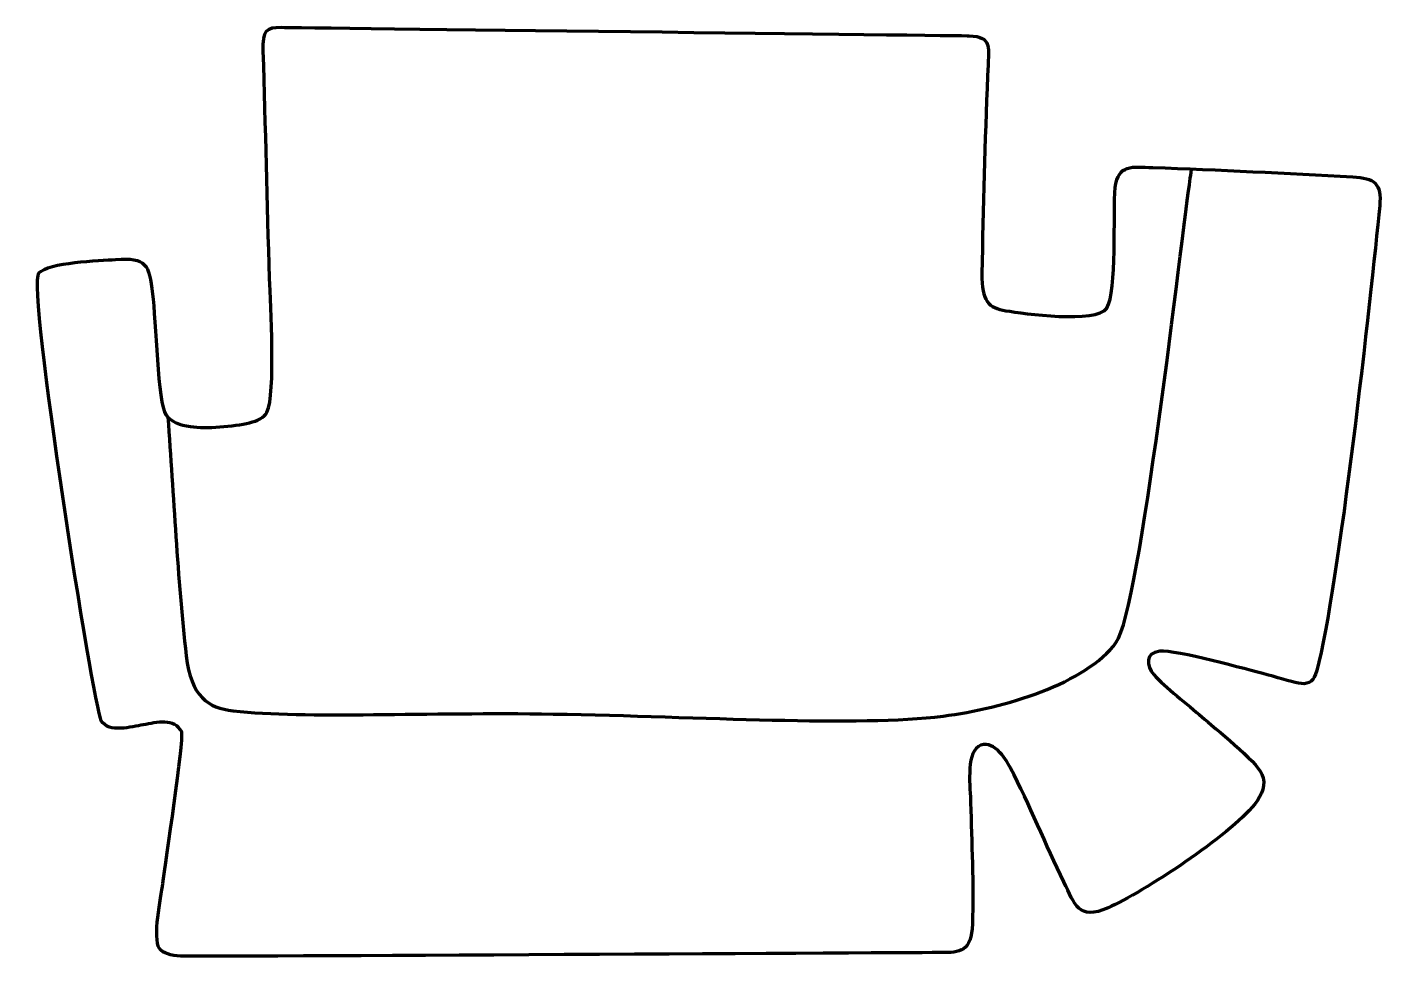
# Model space of a CAD drawing. Header units: millimetres. Extents: x 976 to 1635, y 60 to 512.
import ezdxf

# ---------------------------------------------------------------- set-up
doc = ezdxf.new("R2010")
doc.units = ezdxf.units.MM
doc.header["$MEASUREMENT"] = 0
doc.layers.add('layer 2', color=7, linetype='Continuous')
doc.layers.add('layer 3', color=7, linetype='Continuous')

msp = doc.modelspace()

# ---------------------------------------------------------------- linework, layer by layer
at = {"layer": 'layer 2', "color": 142, "lineweight": 158}
msp.add_open_spline([(1044.6428, 322.4073), (1047.5805, 284.3192), (1049.1663, 243.9881), (1053.6109, 206.3417), (1053.6109, 206.3417), (1055.9642, 186.4088), (1064.0919, 180.9528), (1076.3976, 179.5743), (1076.3976, 179.5743), (1111.7701, 175.6118), (1170.8899, 179.0767), (1231.9559, 178.0302), (1231.9559, 178.0302), (1304.622, 176.7849), (1380.0448, 171.7925), (1421.4907, 177.0357), (1421.4907, 177.0357), (1451.0086, 180.77), (1491.1586, 192.7924), (1505.7072, 212.9532), (1505.7072, 212.9532), (1517.1264, 228.7774), (1537.3907, 408.4102), (1541.637, 438.6068), (1541.637, 438.6068), (1541.637, 438.6068), (1541.8453, 440.088), (1541.8453, 440.088), (1541.8453, 440.088), (1541.8453, 440.088), (1542.2616, 443.0498), (1542.2616, 443.0498)], degree=3, knots=[0, 0, 0, 0, 0.11111111, 0.11111111, 0.11111111, 0.11111111, 0.22222222, 0.22222222, 0.22222222, 0.22222222, 0.33333333, 0.33333333, 0.33333333, 0.33333333, 0.44444444, 0.44444444, 0.44444444, 0.44444444, 0.55555556, 0.55555556, 0.55555556, 0.55555556, 0.66666667, 0.66666667, 0.66666667, 0.66666667, 0.77777778, 0.77777778, 0.77777778, 0.77777778, 1, 1, 1, 1], dxfattribs=at)
at = {"layer": 'layer 3', "color": 242, "lineweight": 158}
msp.add_open_spline([(1420.263, 62.0199), (1429.8408, 61.8462), (1435.2694, 62.5899), (1435.7382, 75.9793), (1435.7382, 75.9793), (1436.4002, 94.8863), (1435.3253, 115.7813), (1434.8904, 134.8472), (1434.8904, 134.8472), (1434.7418, 141.5816), (1432.5393, 158.4191), (1438.6279, 162.176), (1438.6279, 162.176), (1445.386, 166.346), (1451.7642, 156.6651), (1454.3071, 151.7375), (1454.3071, 151.7375), (1463.4857, 133.9523), (1471.4152, 114.5385), (1480.1967, 96.3655), (1480.1967, 96.3655), (1485.5615, 85.3967), (1487.274, 77.4433), (1501.6608, 83.807), (1501.6608, 83.807), (1518.9002, 91.4324), (1560.6652, 118.7928), (1572.9546, 134.1986), (1572.9546, 134.1986), (1576.6619, 138.8462), (1578.6583, 143.85), (1576.5007, 148.8302), (1576.5007, 148.8302), (1573.7942, 155.0775), (1553.5206, 171.136), (1547.244, 176.6848), (1547.244, 176.6848), (1540.7381, 182.4364), (1529.2604, 191.1282), (1523.8783, 197.2271), (1523.8783, 197.2271), (1520.2813, 201.303), (1519.5279, 207.8459), (1526.798, 208.532), (1526.798, 208.532), (1534.7726, 209.2845), (1569.2023, 199.6429), (1578.9715, 197.1496), (1578.9715, 197.1496), (1594.27, 193.245), (1600.3354, 188.763), (1603.1509, 199.2639), (1603.1509, 199.2639), (1613.7948, 238.9614), (1629.4586, 381.4974), (1633.7285, 425.1554), (1633.7285, 425.1554), (1634.7996, 436.1067), (1631.1358, 438.6609), (1620.6067, 439.248), (1620.6067, 439.248), (1588.4454, 441.0414), (1555.6004, 442.6301), (1523.3864, 443.76), (1523.3864, 443.76), (1513.3965, 444.1104), (1506.5276, 445.5595), (1505.2192, 434.0109), (1505.2192, 434.0109), (1503.9792, 421.7369), (1506.186, 383.3917), (1501.0373, 375.4367), (1501.0373, 375.4367), (1496.0303, 367.7005), (1460.391, 372.8208), (1451.9939, 374.1555), (1451.9939, 374.1555), (1443.6974, 375.5177), (1440.1512, 378.7052), (1440.3717, 392.2082), (1440.3717, 392.2082), (1440.8956, 424.2922), (1441.8048, 456.3694), (1443.0779, 488.4322), (1443.0779, 488.4322), (1443.6684, 503.304), (1445.6011, 507.082), (1434.1805, 507.8587), (1434.1805, 507.8587), (1434.1805, 507.8587), (1106.6027, 511.8458), (1099.7233, 511.9547), (1099.7233, 511.9547), (1092.8439, 512.0636), (1090.6903, 510.7351), (1091.0288, 500.2969), (1091.0288, 500.2969), (1092.2231, 463.4632), (1092.9395, 426.645), (1094.0768, 389.8139), (1094.0768, 389.8139), (1094.4708, 377.1611), (1097.18, 333.9941), (1092.8516, 324.8048), (1092.8516, 324.8048), (1091.5541, 322.0499), (1087.9906, 320.5474), (1084.4187, 319.6701), (1084.4187, 319.6701), (1076.538, 317.7346), (1063.2763, 316.757), (1055.6552, 317.8219), (1055.6552, 317.8219), (1050.6075, 318.5273), (1046.1709, 320.1746), (1043.7153, 323.4899), (1043.7153, 323.4899), (1039.7721, 328.8133), (1038.7385, 369.8981), (1037.2248, 382.3611), (1037.2248, 382.3611), (1035.3796, 396.7912), (1034.3931, 400.118), (1019.208, 399.047), (1019.208, 399.047), (1011.9717, 398.5664), (986.1549, 397.6699), (982.008, 392.4991), (982.008, 392.4991), (976.236, 385.3019), (1008.4823, 182.5488), (1012.3139, 174.7186), (1012.3139, 174.7186), (1015.9168, 168.6318), (1027.0441, 171.8035), (1032.7064, 172.7807), (1032.7064, 172.7807), (1039.0815, 173.8811), (1047.9569, 176.2778), (1051.4289, 169.3174), (1051.4289, 169.3174), (1052.4521, 165.0685), (1043.5931, 105.5837), (1042.2538, 95.648), (1042.2538, 95.648), (1041.3098, 88.5462), (1037.1804, 69.2806), (1040.5642, 64.0169), (1040.5642, 64.0169), (1042.1342, 61.5746), (1046.2328, 60.5823), (1050.9027, 60.2458), (1050.9027, 60.2458), (1055.5726, 59.9093), (1420.263, 62.0199), (1420.263, 62.0199)], degree=3, knots=[0, 0, 0, 0, 0.025, 0.025, 0.025, 0.025, 0.05, 0.05, 0.05, 0.05, 0.075, 0.075, 0.075, 0.075, 0.1, 0.1, 0.1, 0.1, 0.125, 0.125, 0.125, 0.125, 0.15, 0.15, 0.15, 0.15, 0.175, 0.175, 0.175, 0.175, 0.2, 0.2, 0.2, 0.2, 0.225, 0.225, 0.225, 0.225, 0.25, 0.25, 0.25, 0.25, 0.275, 0.275, 0.275, 0.275, 0.3, 0.3, 0.3, 0.3, 0.325, 0.325, 0.325, 0.325, 0.35, 0.35, 0.35, 0.35, 0.375, 0.375, 0.375, 0.375, 0.4, 0.4, 0.4, 0.4, 0.425, 0.425, 0.425, 0.425, 0.45, 0.45, 0.45, 0.45, 0.475, 0.475, 0.475, 0.475, 0.5, 0.5, 0.5, 0.5, 0.525, 0.525, 0.525, 0.525, 0.55, 0.55, 0.55, 0.55, 0.575, 0.575, 0.575, 0.575, 0.6, 0.6, 0.6, 0.6, 0.625, 0.625, 0.625, 0.625, 0.65, 0.65, 0.65, 0.65, 0.675, 0.675, 0.675, 0.675, 0.7, 0.7, 0.7, 0.7, 0.725, 0.725, 0.725, 0.725, 0.75, 0.75, 0.75, 0.75, 0.775, 0.775, 0.775, 0.775, 0.8, 0.8, 0.8, 0.8, 0.825, 0.825, 0.825, 0.825, 0.85, 0.85, 0.85, 0.85, 0.875, 0.875, 0.875, 0.875, 0.9, 0.9, 0.9, 0.9, 0.925, 0.925, 0.925, 0.925, 0.95, 0.95, 0.95, 0.95, 1, 1, 1, 1], dxfattribs=at)

doc.saveas('drawing.dxf')
